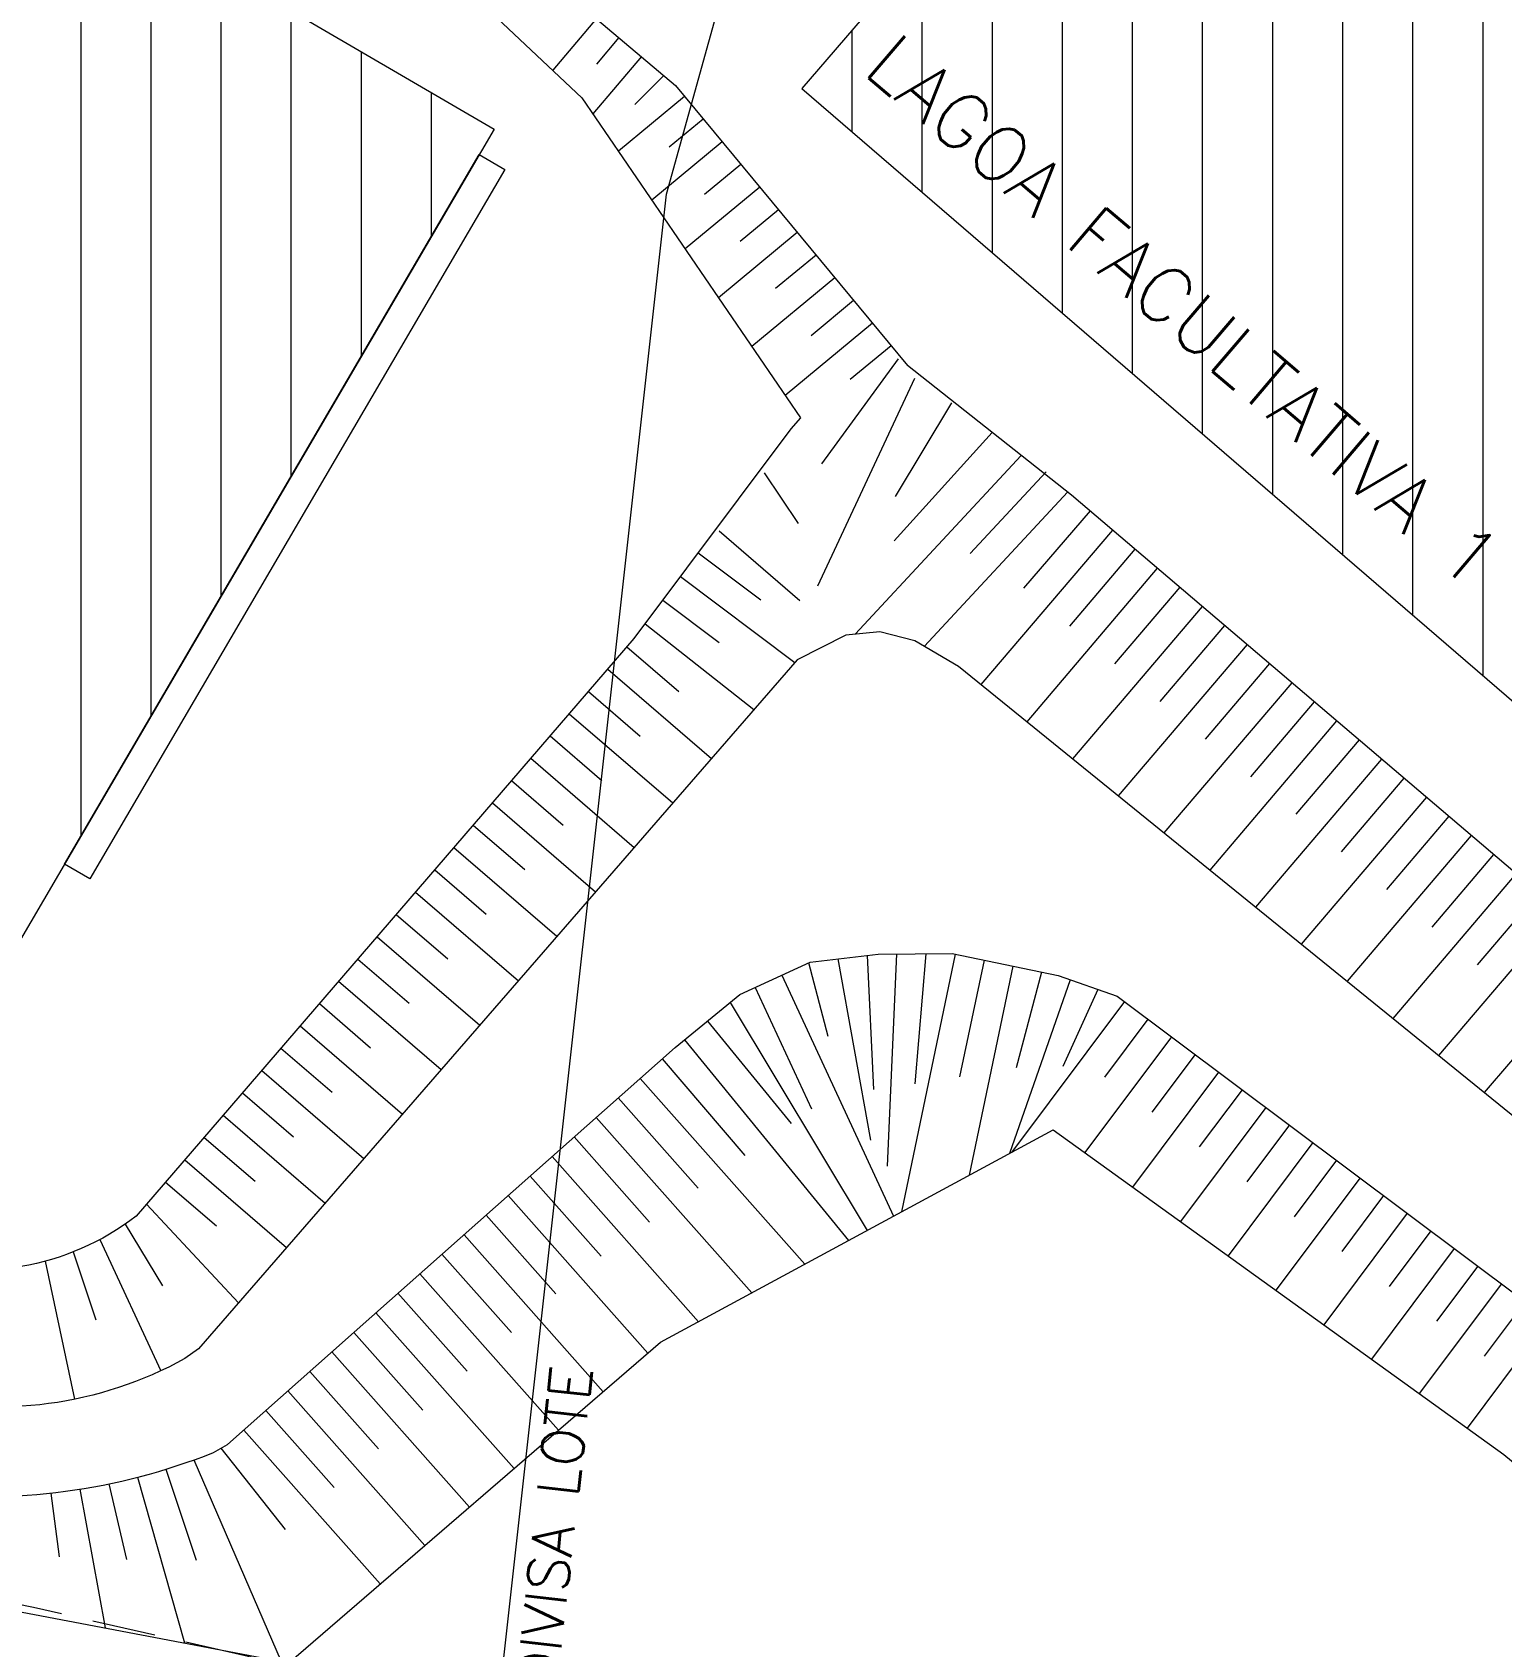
# Model space of a CAD drawing. Header units: millimetres. Extents: x 997 to 4249, y 599 to 1440.
# Drawn here: x 1366.8 to 1440, y 932.2 to 1012.6 of the extents above; entities that cross this region are included whole.
import ezdxf

# ---------------------------------------------------------------- set-up
doc = ezdxf.new("R2010")
doc.units = ezdxf.units.MM
doc.linetypes.add('DASHED', pattern=[19.05, 12.7, -6.35])
doc.layers.add('cercas existentes', color=18, linetype='Continuous')
doc.layers.add('taludes', color=9, linetype='Continuous')
doc.styles.add('1mm', font='romans.shx', dxfattribs={"height": 2})
pattern_1 = [(90, (-527604.815, -10865515.9044), (-3.4925, 7e-16), [])]

# ---------------------------------------------------------------- blocks, each defined once
blk = doc.blocks.new('gtfoods1')
at = {"layer": 'taludes', "lineweight": 5}
h = blk.add_hatch(dxfattribs=at)
h.set_pattern_fill('ANSI31', color=256, scale=0.75, angle=45, style=0)
h.set_pattern_definition(pattern_1)
h.paths.add_polyline_path([(-592.193, 320.967, -0.787757), (-589.074, 320.216, -0.144834), (-589.34, 319.318), (-560.489, 302.645), (-534.635, 346.845), (-620.692, 396.996), (-647.199, 352.754)])
h.paths.add_polyline_path([(-644.649, 353.775), (-604.915, 330.539), (-602.832, 334.1), (-642.567, 357.336)], flags=24)
h = blk.add_hatch(dxfattribs=at)
h.set_pattern_fill('ANSI31', color=256, scale=0.75, angle=45, style=0)
h.set_pattern_definition(pattern_1)
h.paths.add_polyline_path([(-519.309, 348.877), (-452.011, 290.875, -0.935225), (-449.517, 288.726), (-411.466, 255.932), (-372.164, 301.534), (-480.007, 394.479)])
h.paths.add_polyline_path([(-516.892, 349.285), (-482.48, 319.911), (-479.802, 323.048), (-514.214, 352.422)], flags=24)
for p, q in [((-529.542, 352.357, 12.071), (-531.717, 349.781, 12.071)), ((-528.421, 351.411, 12.071), (-529.534, 350.093, 12.071)), ((-527.301, 350.465, 12.071), (-529.714, 347.607, 12.071)), ((-526.18, 349.519, 12.071), (-527.619, 348.083, 12.071)), ((-525.148, 348.484, 12.071), (-528.447, 345.751, 12.071)), ((-524.213, 347.355, 12.071), (-525.914, 345.945, 12.071)), ((-523.277, 346.226, 12.071), (-526.785, 343.318, 12.071)), ((-535.375, 345.579, -9.086), (-534.108, 344.841, -9.086)), ((-522.341, 345.096, 12.071), (-524.148, 343.599, 12.071)), ((-534.108, 344.841, -9.086), (-554.776, 309.508, -9.086)), ((-521.405, 343.967, 12.071), (-525.124, 340.886, 12.071)), ((-520.469, 342.838, 12.071), (-522.381, 341.254, 12.071)), ((-519.534, 341.708, 12.071), (-523.462, 338.453, 12.071)), ((-518.598, 340.579, 12.071), (-520.614, 338.908, 12.071)), ((-517.662, 339.449, 12.071), (-521.8, 336.021, 12.071)), ((-516.726, 338.32, 12.071), (-518.848, 336.562, 12.071)), ((-515.791, 337.191, 12.071), (-520.139, 333.588, 12.071)), ((-514.855, 336.061, 12.071), (-516.893, 334.372, 12.071)), ((-508.376, 330.599, -152.544), (-516.643, 321.685, -152.544)), ((-507.131, 329.785, -152.544), (-510.915, 325.704, -152.544)), ((-506.055, 328.787, -152.544), (-513.205, 321.078, -152.544)), ((-504.945, 327.829, -152.544), (-508.268, 323.981, -152.544)), ((-503.828, 326.878, -152.544), (-510.384, 319.177, -152.544)), ((-524.473, 325.737, -152.544), (-521.356, 323.402, -152.544)), ((-502.712, 325.928, -152.544), (-505.978, 322.09, -152.544)), ((-501.595, 324.977, -152.544), (-508.104, 317.33, -152.544)), ((-525.352, 324.563, -152.544), (-519.646, 320.289, -152.544)), ((-526.231, 323.389, -152.544), (-523.421, 321.284, -152.544)), ((-500.478, 324.026, -152.544), (-503.721, 320.216, -152.544)), ((-499.361, 323.076, -152.544), (-505.824, 315.483, -152.544)), ((-527.11, 322.215, -152.544), (-521.689, 317.938, -152.544)), ((-498.244, 322.125, -152.544), (-501.464, 318.342, -152.544)), ((-528.018, 321.064, -152.544), (-525.432, 318.835, -152.544)), ((-497.127, 321.175, -152.544), (-503.544, 313.636, -152.544)), ((-496.01, 320.224, -152.544), (-499.207, 316.468, -152.544)), ((-528.976, 319.953, -152.544), (-523.808, 315.499, -152.544)), ((-494.893, 319.273, -152.544), (-501.264, 311.789, -152.544)), ((-529.934, 318.842, -152.544), (-527.352, 316.617, -152.544)), ((-530.891, 317.731, -152.544), (-525.732, 313.284, -152.544)), ((-493.777, 318.323, -152.544), (-496.95, 314.594, -152.544)), ((-492.66, 317.372, -152.544), (-498.984, 309.942, -152.544)), ((-531.849, 316.62, -152.544), (-529.271, 314.399, -152.544)), ((-491.543, 316.421, -152.544), (-494.694, 312.72, -152.544)), ((-532.806, 315.51, -152.544), (-527.656, 311.07, -152.544)), ((-490.426, 315.471, -152.544), (-496.704, 308.095, -152.544)), ((-489.309, 314.52, -152.544), (-492.437, 310.846, -152.544)), ((-533.764, 314.399, -152.544), (-531.191, 312.181, -152.544)), ((-534.722, 313.288, -152.544), (-529.58, 308.856, -152.544)), ((-488.192, 313.569, -152.544), (-494.424, 306.247, -152.544)), ((-535.679, 312.177, -152.544), (-533.111, 309.963, -152.544)), ((-487.075, 312.619, -152.544), (-490.18, 308.971, -152.544)), ((-485.958, 311.668, -152.544), (-492.145, 304.4, -152.544)), ((-536.637, 311.066, -152.544), (-531.504, 306.642, -152.544)), ((-484.842, 310.718, -152.544), (-487.923, 307.097, -152.544)), ((-554.776, 309.508, -9.086), (-556.046, 310.241, -9.086)), ((-537.594, 309.955, -152.544), (-535.03, 307.745, -152.544)), ((-483.725, 309.767, -152.544), (-489.865, 302.553, -152.544)), ((-538.552, 308.844, -152.544), (-533.428, 304.427, -152.544)), ((-482.608, 308.816, -152.544), (-485.666, 305.223, -152.544)), ((-539.51, 307.733, -152.544), (-536.95, 305.527, -152.544)), ((-481.491, 307.866, -152.544), (-487.585, 300.706, -152.544)), ((-540.467, 306.622, -152.544), (-535.352, 302.213, -152.544)), ((-516.057, 305.69, -152.544), (-515.728, 299.016, -152.544)), ((-514.594, 305.763, -152.544), (-515.057, 295.188, -152.544)), ((-511.664, 305.757, -152.544), (-514.346, 292.913, -152.544)), ((-513.128, 305.776, -152.544), (-513.674, 299.296, -152.544)), ((-479.257, 305.964, -152.544), (-485.305, 298.859, -152.544)), ((-541.425, 305.511, -152.544), (-538.869, 303.309, -152.544)), ((-518.965, 305.329, -152.544), (-518.01, 301.659, -152.544)), ((-517.514, 305.521, -152.544), (-515.889, 296.487, -152.544)), ((-510.229, 305.457, -152.544), (-511.443, 299.642, -152.544)), ((-508.793, 305.158, -152.544), (-510.967, 294.741, -152.544)), ((-507.357, 304.858, -152.544), (-508.629, 300.088, -152.544)), ((-542.382, 304.401, -152.544), (-537.276, 299.999, -152.544)), ((-521.626, 304.096, -152.544), (-518.826, 298.05, -152.544)), ((-520.296, 304.713, -152.544), (-514.734, 292.703, -152.544)), ((-505.943, 304.481, -152.544), (-508.955, 295.83, -152.544)), ((-504.558, 303.998, -152.544), (-506.31, 300.156, -152.544)), ((-543.34, 303.29, -152.544), (-540.789, 301.091, -152.544)), ((-522.874, 303.347, -152.544), (-516.049, 291.991, -152.544)), ((-503.237, 303.396, -152.544), (-508.864, 295.879, -152.544)), ((-524.01, 302.419, -152.544), (-519.838, 297.309, -152.544)), ((-502.062, 302.517, -152.544), (-504.23, 299.621, -152.544)), ((-544.298, 302.179, -152.544), (-539.2, 297.785, -152.544)), ((-500.888, 301.638, -152.544), (-505.208, 295.868, -152.544)), ((-545.255, 301.068, -152.544), (-542.709, 298.873, -152.544)), ((-525.146, 301.492, -152.544), (-516.979, 291.487, -152.544)), ((-526.26, 300.538, -152.544), (-522.142, 295.73, -152.544)), ((-499.714, 300.759, -152.544), (-501.866, 297.885, -152.544)), ((-546.213, 299.957, -152.544), (-541.124, 295.57, -152.544)), ((-527.357, 299.565, -152.544), (-519.151, 290.312, -152.544)), ((-498.54, 299.88, -152.544), (-502.828, 294.153, -152.544)), ((-547.17, 298.846, -152.544), (-544.628, 296.655, -152.544)), ((-528.454, 298.591, -152.544), (-524.465, 294.093, -152.544)), ((-497.366, 299.001, -152.544), (-499.502, 296.148, -152.544)), ((-548.128, 297.735, -152.544), (-543.048, 293.356, -152.544)), ((-529.552, 297.618, -152.544), (-521.8, 288.878, -152.544)), ((-496.192, 298.122, -152.544), (-500.447, 292.438, -152.544)), ((-495.018, 297.243, -152.544), (-497.138, 294.412, -152.544)), ((-549.086, 296.624, -152.544), (-546.548, 294.437, -152.544)), ((-530.649, 296.645, -152.544), (-526.887, 292.403, -152.544)), ((-493.844, 296.364, -152.544), (-498.067, 290.723, -152.544)), ((-550.043, 295.513, -152.544), (-544.972, 291.142, -152.544)), ((-531.746, 295.672, -152.544), (-524.45, 287.445, -152.544)), ((-492.67, 295.485, -152.544), (-494.773, 292.675, -152.544)), ((-551.001, 294.402, -152.544), (-548.467, 292.219, -152.544)), ((-532.844, 294.699, -152.544), (-529.309, 290.713, -152.544)), ((-491.496, 294.606, -152.544), (-495.687, 289.008, -152.544)), ((-533.941, 293.726, -152.544), (-526.976, 285.873, -152.544)), ((-490.322, 293.727, -152.544), (-492.409, 290.939, -152.544)), ((-551.958, 293.292, -152.544), (-547.375, 288.376, -152.544)), ((-535.038, 292.752, -152.544), (-531.563, 288.834, -152.544)), ((-489.148, 292.848, -152.544), (-493.306, 287.293, -152.544)), ((-553.024, 292.298, -152.544), (-551.16, 289.232, -152.544)), ((-487.973, 291.969, -152.544), (-490.045, 289.203, -152.544)), ((-554.277, 291.536, -152.544), (-551.247, 284.992, -152.544)), ((-536.135, 291.779, -152.544), (-529.199, 283.958, -152.544)), ((-556.998, 290.459, -152.544), (-555.546, 283.577, -152.544)), ((-555.607, 290.921, -152.544), (-554.483, 287.539, -152.544)), ((-537.233, 290.806, -152.544), (-533.771, 286.903, -152.544)), ((-486.799, 291.09, -152.544), (-490.926, 285.578, -152.544)), ((-538.33, 289.833, -152.544), (-531.421, 282.043, -152.544)), ((-485.625, 290.211, -152.544), (-487.68, 287.466, -152.544)), ((-539.427, 288.86, -152.544), (-535.98, 284.972, -152.544)), ((-484.451, 289.332, -152.544), (-488.545, 283.863, -152.544)), ((-483.277, 288.453, -152.544), (-485.316, 285.73, -152.544)), ((-540.525, 287.887, -152.544), (-533.643, 280.128, -152.544)), ((-482.103, 287.574, -152.544), (-486.165, 282.148, -152.544)), ((-541.622, 286.913, -152.544), (-538.188, 283.042, -152.544)), ((-542.719, 285.94, -152.544), (-535.866, 278.212, -152.544)), ((-543.817, 284.967, -152.544), (-540.397, 281.111, -152.544)), ((-544.914, 283.994, -152.544), (-538.088, 276.297, -152.544)), ((-546.011, 283.021, -152.544), (-542.605, 279.18, -152.544)), ((-547.108, 282.048, -152.544), (-540.31, 274.382, -152.544)), ((-548.253, 281.14, -152.544), (-545.049, 277.1, -152.544)), ((-550.986, 280.094, -152.544), (-549.472, 275.566, -152.544)), ((-549.595, 280.559, -152.544), (-545.252, 270.524, -152.544)), ((-555.269, 279.101, -152.544), (-554.009, 272.188, -152.544)), ((-553.826, 279.364, -152.544), (-552.952, 275.593, -152.544)), ((-552.397, 279.695, -152.544), (-550.066, 271.439, -152.544)), ((-556.723, 278.907, -152.544), (-556.297, 275.724, -152.544))]:
    blk.add_line(p, q, dxfattribs=at)
at = {"layer": 'taludes', "linetype": 'Continuous', "lineweight": 5, "ltscale": 1.5}
for points in [[(-526.042, 343.613), (-473.899, 531.247)], [(-534.378, 268.607), (-526.042, 343.613)]]:
    blk.add_lwpolyline(points, dxfattribs=at)
at = {"layer": 'taludes', "linetype": 'DASHED', "lineweight": 5, "ltscale": 0.25}
blk.add_lwpolyline([(-320.828, 172.706), (-341.375, 180.171), (-358.77, 185.354), (-370.81, 185.581), (-377.616, 186.962), (-399.685, 192.753), (-405.402, 196.75), (-417.209, 204.642), (-425.902, 209.435), (-427.312, 211.637), (-427.077, 220.304), (-438.294, 240.928), (-456.842, 257.576), (-480.786, 260.129), (-491.37, 260.816), (-502.854, 263.267), (-520.267, 268.515), (-539.213, 268.638), (-540.268, 268.813), (-546.896, 270.764), (-557.583, 273.208), (-574.669, 276.685)], dxfattribs=at)
at = {"layer": 'taludes', "lineweight": 5}
for points, elevation in [([(-620.563, 405.761), (-586.189, 386.792), (-532.373, 354.748), (-525.598, 349.028), (-514.041, 335.079)], -8.138), ([(-620.563, 405.761), (-619.278, 402.674), (-576.945, 377.772), (-535.324, 353.174), (-530.268, 348.417), (-519.373, 332.467)], -8.138), ([(-556.046, 310.241), (-535.375, 345.579), (-534.108, 344.841), (-554.776, 309.508), (-556.046, 310.241)], -9.086), ([(-514.503, 335.409), (-518.32, 330.178)], 12.071), ([(-407.388, 237.098), (-424.215, 256.83), (-452.518, 283.205), (-505.875, 328.621), (-514.041, 335.079), (-514.041, 335.079)], -9.614), ([(-513.693, 334.428), (-518.529, 324.082)], 12.071), ([(-511.851, 333.213), (-514.65, 328.554)], 12.071), ([(-509.82, 331.74), (-514.703, 326.336)], -152.544), ([(-713.332, 331.318), (-710.841, 331.221), (-691.321, 330.807), (-663.006, 321.026), (-631.197, 307.062), (-578.354, 278.127), (-564.885, 274.255), (-544.871, 270.452), (-526.339, 286.422), (-506.785, 297.004), (-484.325, 280.822), (-427.732, 234.121), (-394.233, 208.646), (-293.309, 172.951), (-278.688, 167.779), (-255.398, 168.56)], 13.33), ([(-521.178, 329.733), (-519.486, 327.199)], 12.071), ([(-523.429, 326.848), (-519.411, 323.363)], 12.071)]:
    blk.add_lwpolyline(points, dxfattribs=dict(at, elevation=elevation))
for points, elevation in [([(-560.489, 302.645), (-647.199, 352.754), (-620.692, 396.996), (-534.635, 346.845)], -9.086), ([(-519.309, 348.877), (-411.466, 255.932), (-372.164, 301.534), (-480.007, 394.479)], -6.5)]:
    blk.add_lwpolyline(points, close=True, dxfattribs=dict(at, elevation=elevation))
for points, elevation in [([(-519.373, 332.467), (-519.846, 331.913), (-527.668, 321.47), (-552.462, 292.707, -0.248481), (-564.466, 290.659), (-564.466, 290.659), (-564.466, 290.659), (-621.553, 325.457), (-645.908, 339.746), (-652.928, 343.774), (-657.638, 347.91), (-662.346, 351.469), (-665.627, 353.902), (-672.228, 355.758), (-677.573, 356.853), (-689.095, 358.947), (-694.328, 361.242), (-702.226, 364.541), (-709.657, 368.878), (-719.805, 373.966), (-725.428, 378.543), (-727.578, 380.221), (-728.338, 382.56), (-724.018, 393.949)], -9.614), ([(-407.388, 237.098), (-427.408, 252.223), (-481.767, 295.994), (-511.497, 320.079), (-513.679, 321.355), (-515.422, 321.812), (-517.112, 321.636), (-519.537, 320.414), (-549.362, 286.089), (-550.042, 285.606, -0.188455), (-563.968, 283.741)], -14.986), ([(-713.332, 331.318), (-684.754, 336.361), (-655.444, 331.538), (-607.552, 306.113), (-569.394, 281.412), (-563.622, 278.926, 0.124338), (-548.623, 280.928), (-547.913, 281.334), (-525.624, 301.101), (-522.387, 303.744), (-518.897, 305.36), (-515.508, 305.754), (-511.812, 305.788), (-506.53, 304.685), (-503.592, 303.662), (-434.246, 251.746), (-425.865, 242.536), (-425.783, 242.465), (-407.388, 237.098), (-401.392, 233.594)], -152.544)]:
    blk.add_lwpolyline(points, format="xyb", dxfattribs=dict(at, elevation=elevation))
at = {"layer": 'taludes', "lineweight": 5, "style": '1mm'}
for s, height, rotation, p in [('LAGOA FACULTATIVA 1', 2.75, 319.5163, (-516.321, 349.701)), ('DIVISA LOTE', 2.05333, 83.65839, (-531.524, 269.101))]:
    blk.add_text(s, height=height, rotation=rotation, dxfattribs=at).set_placement(p)

msp = doc.modelspace()

# ---------------------------------------------------------------- block references
at = {"layer": 'cercas existentes', "color": 1}
msp.add_blockref('gtfoods1', (1924.454, 660.921), dxfattribs=at)

doc.saveas('drawing.dxf')
